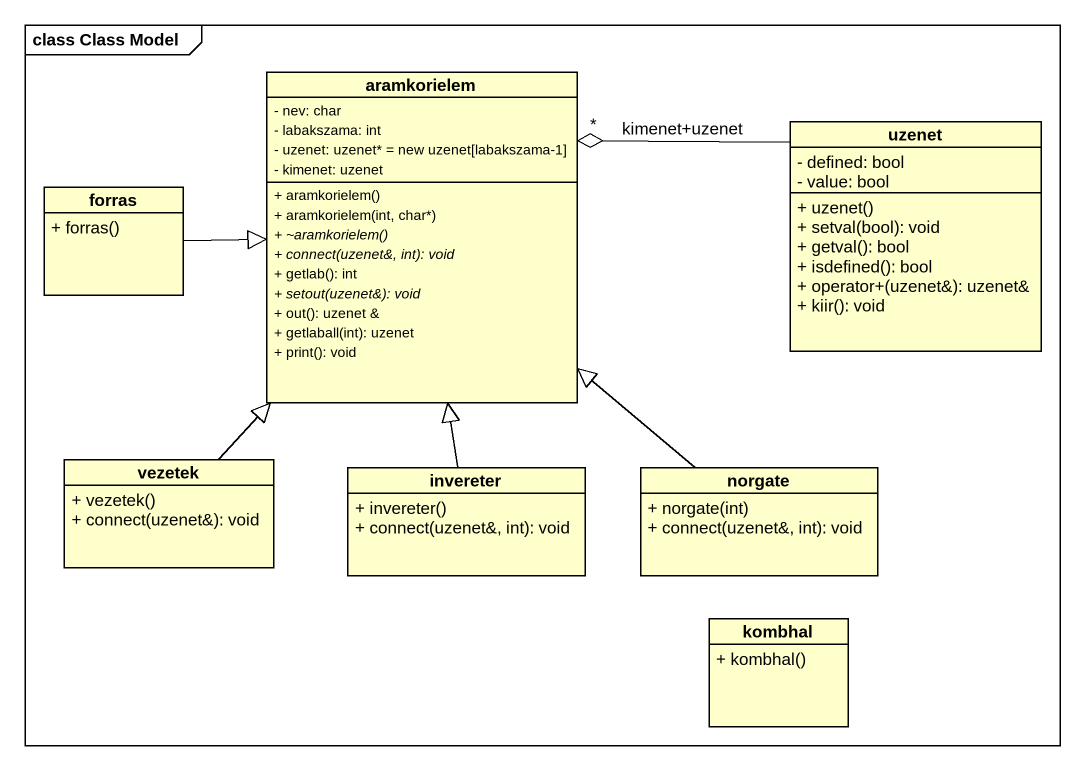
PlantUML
@startuml
mainframe class Class Model
hide circle
hide empty members
skinparam classAttributeIconSize 0
class aramkorielem {
  - nev: char
  - labakszama: int
  - uzenet: uzenet* = new uzenet[labakszama-1]
  - kimenet: uzenet
  + aramkorielem()
  + aramkorielem(int, char*)
  {abstract} + ~aramkorielem()
  {abstract} + connect(uzenet&, int): void
  + getlab(): int
  {abstract} + setout(uzenet&): void
  + out(): uzenet &
  + getlaball(int): uzenet
  + print(): void
}
class uzenet {
  - defined: bool
  - value: bool
  + uzenet()
  + setval(bool): void
  + getval(): bool
  + isdefined(): bool
  + operator+(uzenet&): uzenet&
  + kiir(): void
}
class forras {
  + forras()
}
class vezetek {
  + vezetek()
  + connect(uzenet&): void
}
class invereter {
  + invereter()
  + connect(uzenet&, int): void
}
class norgate {
  + norgate(int)
  + connect(uzenet&, int): void
}
class kombhal {
  + kombhal()
}
uzenet -left-o "*" aramkorielem : kimenet+uzenet
forras -right-|> aramkorielem
vezetek -up-|> aramkorielem
invereter -up-|> aramkorielem
norgate -up-|> aramkorielem
@enduml
